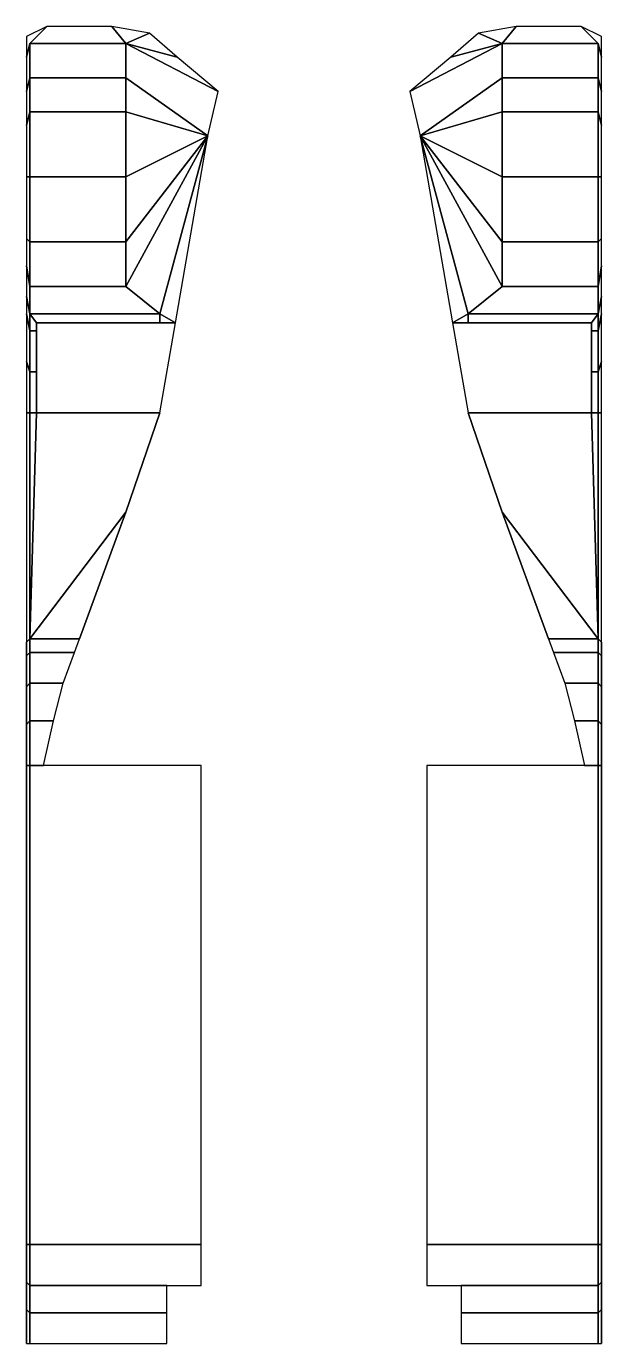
# Model space of a CAD drawing. Extents: x -0.84 to 0.84, y -2.05 to 1.8.
import ezdxf

# ---------------------------------------------------------------- set-up
doc = ezdxf.new("R2010")
doc.units = 0
doc.layers.add('FENDERS', color=6, linetype='CONTINUOUS')

msp = doc.modelspace()

# ---------------------------------------------------------------- linework, layer by layer
at = {"layer": 'FENDERS'}
for points in [[(-0.84, 1.77, 0.82), (-0.84, 1.71, 0.83), (-0.83, 1.75, 0.87), (-0.78, 1.8, 0.82)], [(-0.78, 1.8, 0.82), (-0.83, 1.75, 0.87), (-0.55, 1.75, 0.87), (-0.59, 1.8, 0.82)], [(-0.59, 1.8, 0.82), (-0.55, 1.75, 0.87), (-0.55, 1.75, 0.87), (-0.48, 1.78, 0.79)], [(-0.48, 1.78, 0.79), (-0.55, 1.75, 0.87), (-0.55, 1.75, 0.87), (-0.4, 1.71, 0.75)], [(0.4, 1.71, 0.75), (0.55, 1.75, 0.87), (0.55, 1.75, 0.87), (0.48, 1.78, 0.79)], [(0.48, 1.78, 0.79), (0.55, 1.75, 0.87), (0.55, 1.75, 0.87), (0.59, 1.8, 0.82)], [(0.59, 1.8, 0.82), (0.55, 1.75, 0.87), (0.83, 1.75, 0.87), (0.78, 1.8, 0.82)], [(0.84, 1.71, 0.83), (0.84, 1.77, 0.82), (0.78, 1.8, 0.82), (0.83, 1.75, 0.87)], [(-0.84, 1.71, 0.83), (-0.84, 1.61, 0.89), (-0.83, 1.65, 0.94), (-0.83, 1.75, 0.87)], [(-0.83, 1.75, 0.87), (-0.83, 1.65, 0.94), (-0.55, 1.65, 0.94), (-0.55, 1.75, 0.87)], [(-0.4, 1.71, 0.75), (-0.55, 1.75, 0.87), (-0.55, 1.75, 0.87), (-0.28, 1.61, 0.58)], [(-0.55, 1.75, 0.87), (-0.55, 1.65, 0.94), (-0.31, 1.48, 0.58), (-0.28, 1.61, 0.58)], [(0.28, 1.61, 0.58), (0.55, 1.75, 0.87), (0.55, 1.75, 0.87), (0.4, 1.71, 0.75)], [(0.28, 1.61, 0.58), (0.31, 1.48, 0.58), (0.55, 1.65, 0.94), (0.55, 1.75, 0.87)], [(0.55, 1.75, 0.87), (0.55, 1.65, 0.94), (0.83, 1.65, 0.94), (0.83, 1.75, 0.87)], [(0.84, 1.61, 0.89), (0.84, 1.71, 0.83), (0.83, 1.75, 0.87), (0.83, 1.65, 0.94)], [(-0.84, 1.61, 0.89), (-0.84, 1.51, 0.92), (-0.83, 1.55, 0.97), (-0.83, 1.65, 0.94)], [(-0.83, 1.65, 0.94), (-0.83, 1.55, 0.97), (-0.55, 1.55, 0.97), (-0.55, 1.65, 0.94)], [(-0.55, 1.65, 0.94), (-0.55, 1.55, 0.97), (-0.31, 1.48, 0.58)], [(0.31, 1.48, 0.58), (0.31, 1.48, 0.58), (0.55, 1.55, 0.97), (0.55, 1.65, 0.94)], [(0.55, 1.65, 0.94), (0.55, 1.55, 0.97), (0.83, 1.55, 0.97), (0.83, 1.65, 0.94)], [(0.84, 1.51, 0.92), (0.84, 1.61, 0.89), (0.83, 1.65, 0.94), (0.83, 1.55, 0.97)], [(-0.84, 1.51, 0.92), (-0.84, 1.36, 0.92), (-0.83, 1.36, 0.97), (-0.83, 1.55, 0.97)], [(-0.83, 1.55, 0.97), (-0.83, 1.36, 0.97), (-0.55, 1.36, 0.97), (-0.55, 1.55, 0.97)], [(-0.55, 1.55, 0.97), (-0.55, 1.36, 0.97), (-0.31, 1.48, 0.58)], [(0.31, 1.48, 0.58), (0.31, 1.48, 0.58), (0.55, 1.36, 0.97), (0.55, 1.55, 0.97)], [(0.55, 1.55, 0.97), (0.55, 1.36, 0.97), (0.83, 1.36, 0.97), (0.83, 1.55, 0.97)], [(0.84, 1.36, 0.92), (0.84, 1.51, 0.92), (0.83, 1.55, 0.97), (0.83, 1.36, 0.97)], [(-0.55, 1.36, 0.97), (-0.55, 1.17, 0.91), (-0.31, 1.48, 0.58)], [(-0.55, 1.17, 0.91), (-0.55, 1.04, 0.78), (-0.31, 1.48, 0.58)], [(-0.55, 1.04, 0.78), (-0.45, 0.96, 0.65), (-0.31, 1.48, 0.58)], [(-0.45, 0.96, 0.65), (-0.4045, 0.9331, 0.58), (-0.31, 1.48, 0.58)], [(0.31, 1.48, 0.58), (0.31, 1.48, 0.58), (0.55, 1.17, 0.91), (0.55, 1.36, 0.97)], [(0.31, 1.48, 0.58), (0.31, 1.48, 0.58), (0.55, 1.04, 0.78), (0.55, 1.17, 0.91)], [(0.31, 1.48, 0.58), (0.31, 1.48, 0.58), (0.45, 0.96, 0.65), (0.55, 1.04, 0.78)], [(0.31, 1.48, 0.58), (0.31, 1.48, 0.58), (0.4045, 0.9331, 0.58), (0.45, 0.96, 0.65)], [(-0.84, 1.36, 0.92), (-0.84, 1.18, 0.85), (-0.83, 1.17, 0.91), (-0.83, 1.36, 0.97)], [(-0.83, 1.36, 0.97), (-0.83, 1.17, 0.91), (-0.55, 1.17, 0.91), (-0.55, 1.36, 0.97)], [(0.55, 1.36, 0.97), (0.55, 1.17, 0.91), (0.83, 1.17, 0.91), (0.83, 1.36, 0.97)], [(0.84, 1.18, 0.85), (0.84, 1.36, 0.92), (0.83, 1.36, 0.97), (0.83, 1.17, 0.91)], [(-0.84, 1.18, 0.85), (-0.84, 1.1, 0.77), (-0.83, 1.04, 0.78), (-0.83, 1.17, 0.91)], [(-0.83, 1.17, 0.91), (-0.83, 1.04, 0.78), (-0.55, 1.04, 0.78), (-0.55, 1.17, 0.91)], [(0.55, 1.17, 0.91), (0.55, 1.04, 0.78), (0.83, 1.04, 0.78), (0.83, 1.17, 0.91)], [(0.84, 1.1, 0.77), (0.84, 1.18, 0.85), (0.83, 1.17, 0.91), (0.83, 1.04, 0.78)], [(-0.84, 1.1, 0.77), (-0.84, 1.01, 0.64), (-0.83, 0.96, 0.65), (-0.83, 1.04, 0.78)], [(0.84, 1.01, 0.64), (0.84, 1.1, 0.77), (0.83, 1.04, 0.78), (0.83, 0.96, 0.65)], [(-0.83, 1.04, 0.78), (-0.83, 0.96, 0.65), (-0.45, 0.96, 0.65), (-0.55, 1.04, 0.78)], [(0.55, 1.04, 0.78), (0.45, 0.96, 0.65), (0.83, 0.96, 0.65), (0.83, 1.04, 0.78)], [(-0.84, 1.01, 0.64), (-0.84, 0.96, 0.51), (-0.83, 0.91, 0.52), (-0.83, 0.96, 0.65)], [(0.84, 0.96, 0.51), (0.84, 1.01, 0.64), (0.83, 0.96, 0.65), (0.83, 0.91, 0.52)], [(-0.84, 0.96, 0.51), (-0.84, 0.82, 0.38), (-0.83, 0.79, 0.43), (-0.83, 0.91, 0.52)], [(-0.83, 0.96, 0.65), (-0.81, 0.9331, 0.58), (-0.45, 0.9331, 0.58), (-0.45, 0.96, 0.65)], [(-0.83, 0.96, 0.65), (-0.83, 0.91, 0.52), (-0.81, 0.91, 0.52), (-0.81, 0.9331, 0.58)], [(-0.81, 0.9331, 0.58), (-0.81, 0.67, 0.58), (-0.45, 0.67, 0.58), (-0.4045, 0.9331, 0.58)], [(-0.81, 0.91, 0.52), (-0.81, 0.79, 0.43), (-0.81, 0.67, 0.58), (-0.81, 0.9331, 0.58)], [(-0.45, 0.96, 0.65), (-0.45, 0.9331, 0.58), (-0.4045, 0.9331, 0.58)], [(0.4045, 0.9331, 0.58), (0.4045, 0.9331, 0.58), (0.45, 0.9331, 0.58), (0.45, 0.96, 0.65)], [(0.4045, 0.9331, 0.58), (0.45, 0.67, 0.58), (0.81, 0.67, 0.58), (0.81, 0.9331, 0.58)], [(0.45, 0.96, 0.65), (0.45, 0.9331, 0.58), (0.81, 0.9331, 0.58), (0.83, 0.96, 0.65)], [(0.83, 0.91, 0.52), (0.83, 0.96, 0.65), (0.81, 0.9331, 0.58), (0.81, 0.91, 0.52)], [(0.81, 0.9331, 0.58), (0.81, 0.67, 0.58), (0.81, 0.79, 0.43), (0.81, 0.91, 0.52)], [(0.84, 0.82, 0.38), (0.84, 0.96, 0.51), (0.83, 0.91, 0.52), (0.83, 0.79, 0.43)], [(-0.83, 0.91, 0.52), (-0.83, 0.79, 0.43), (-0.81, 0.79, 0.43), (-0.81, 0.91, 0.52)], [(0.81, 0.91, 0.52), (0.81, 0.79, 0.43), (0.83, 0.79, 0.43), (0.83, 0.91, 0.52)], [(-0.84, 0.82, 0.38), (-0.84, 0.67, 0.38), (-0.83, 0.67, 0.41), (-0.83, 0.79, 0.43)], [(0.84, 0.67, 0.38), (0.84, 0.82, 0.38), (0.83, 0.79, 0.43), (0.83, 0.67, 0.41)], [(-0.83, 0.79, 0.43), (-0.83, 0.67, 0.41), (-0.81, 0.67, 0.41), (-0.81, 0.79, 0.43)], [(-0.81, 0.79, 0.43), (-0.81, 0.67, 0.41), (-0.81, 0.67, 0.58)], [(0.81, 0.79, 0.43), (0.81, 0.67, 0.41), (0.83, 0.67, 0.41), (0.83, 0.79, 0.43)], [(0.81, 0.67, 0.58), (0.81, 0.67, 0.58), (0.81, 0.67, 0.41), (0.81, 0.79, 0.43)], [(-0.84, 0.67, 0.38), (-0.84, 0, 0.38), (-0.83, 0.01, 0.41), (-0.83, 0.67, 0.41)], [(-0.81, 0.67, 0.41), (-0.83, 0.01, 0.41), (-0.55, 0.38, 0.41), (-0.45, 0.67, 0.41)], [(-0.83, 0.67, 0.41), (-0.83, 0.01, 0.41), (-0.83, 0.01, 0.41), (-0.81, 0.67, 0.41)], [(-0.81, 0.67, 0.58), (-0.81, 0.67, 0.41), (-0.45, 0.67, 0.41), (-0.45, 0.67, 0.58)], [(-0.45, 0.67, 0.41), (-0.55, 0.38, 0.41), (-0.55, 0.38, 0.58), (-0.45, 0.67, 0.58)], [(0.45, 0.67, 0.41), (0.55, 0.38, 0.41), (0.83, 0.01, 0.41), (0.81, 0.67, 0.41)], [(0.55, 0.38, 0.58), (0.55, 0.38, 0.41), (0.45, 0.67, 0.41), (0.45, 0.67, 0.58)], [(0.45, 0.67, 0.58), (0.45, 0.67, 0.41), (0.81, 0.67, 0.41), (0.81, 0.67, 0.58)], [(0.81, 0.67, 0.41), (0.83, 0.01, 0.41), (0.83, 0.01, 0.41), (0.83, 0.67, 0.41)], [(0.84, 0, 0.38), (0.84, 0.67, 0.38), (0.83, 0.67, 0.41), (0.83, 0.01, 0.41)], [(-0.83, 0.01, 0.41), (-0.83, 0.01, 0.41), (-0.6852, 0.01, 0.41), (-0.55, 0.38, 0.41)], [(-0.55, 0.38, 0.41), (-0.6852, 0.01, 0.41), (-0.6852, 0.01, 0.58), (-0.55, 0.38, 0.58)], [(0.55, 0.38, 0.41), (0.6852, 0.01, 0.41), (0.83, 0.01, 0.41), (0.55, 0.38, 0.41)], [(0.6852, 0.01, 0.58), (0.6852, 0.01, 0.41), (0.55, 0.38, 0.41), (0.55, 0.38, 0.58)], [(-0.84, 0, 0.49), (-0.84, -0.04, 0.6), (-0.83, -0.03, 0.61), (-0.83, 0.01, 0.5)], [(-0.84, 0, 0.38), (-0.84, 0, 0.49), (-0.83, 0.01, 0.5), (-0.83, 0.01, 0.41)], [(-0.84, -0.04, 0.48), (-0.84, -0.07, 0.58), (-0.84, -0.04, 0.6), (-0.84, 0, 0.49)], [(-0.84, -0.04, 0.37), (-0.84, -0.04, 0.48), (-0.84, 0, 0.49), (-0.84, 0, 0.38)], [(-0.6998, -0.03, 0.61), (-0.6852, 0.01, 0.5), (-0.83, 0.01, 0.5), (-0.83, -0.03, 0.61)], [(-0.6852, 0.01, 0.5), (-0.6852, 0.01, 0.41), (-0.83, 0.01, 0.41), (-0.83, 0.01, 0.5)], [(0.83, -0.03, 0.61), (0.83, 0.01, 0.5), (0.6852, 0.01, 0.5), (0.6998, -0.03, 0.61)], [(0.83, 0.01, 0.5), (0.83, 0.01, 0.41), (0.6852, 0.01, 0.41), (0.6852, 0.01, 0.5)], [(0.84, -0.04, 0.6), (0.84, 0, 0.49), (0.83, 0.01, 0.5), (0.83, -0.03, 0.61)], [(0.84, 0, 0.49), (0.84, 0, 0.38), (0.83, 0.01, 0.41), (0.83, 0.01, 0.5)], [(0.84, -0.07, 0.58), (0.84, -0.04, 0.48), (0.84, 0, 0.49), (0.84, -0.04, 0.6)], [(0.84, -0.04, 0.48), (0.84, -0.04, 0.37), (0.84, 0, 0.38), (0.84, 0, 0.49)], [(-0.84, -0.04, 0.6), (-0.84, -0.13, 0.71), (-0.83, -0.12, 0.72), (-0.83, -0.03, 0.61)], [(-0.7327, -0.12, 0.72), (-0.6998, -0.03, 0.61), (-0.83, -0.03, 0.61), (-0.83, -0.12, 0.72)], [(0.83, -0.12, 0.72), (0.83, -0.03, 0.61), (0.6998, -0.03, 0.61), (0.7327, -0.12, 0.72)], [(0.84, -0.13, 0.71), (0.84, -0.04, 0.6), (0.83, -0.03, 0.61), (0.83, -0.12, 0.72)], [(-0.84, -0.07, 0.58), (-0.84, -0.15, 0.69), (-0.84, -0.13, 0.71), (-0.84, -0.04, 0.6)], [(0.84, -0.15, 0.69), (0.84, -0.07, 0.58), (0.84, -0.04, 0.6), (0.84, -0.13, 0.71)], [(-0.84, -0.13, 0.71), (-0.84, -0.24, 0.78), (-0.83, -0.23, 0.79), (-0.83, -0.12, 0.72)], [(-0.84, -0.15, 0.69), (-0.84, -0.26, 0.75), (-0.84, -0.24, 0.78), (-0.84, -0.13, 0.71)], [(-0.7605, -0.23, 0.79), (-0.7327, -0.12, 0.72), (-0.83, -0.12, 0.72), (-0.83, -0.23, 0.79)], [(0.83, -0.23, 0.79), (0.83, -0.12, 0.72), (0.7327, -0.12, 0.72), (0.7605, -0.23, 0.79)], [(0.84, -0.24, 0.78), (0.84, -0.13, 0.71), (0.83, -0.12, 0.72), (0.83, -0.23, 0.79)], [(0.84, -0.26, 0.75), (0.84, -0.15, 0.69), (0.84, -0.13, 0.71), (0.84, -0.24, 0.78)], [(-0.84, -0.24, 0.78), (-0.84, -0.36, 0.79), (-0.83, -0.36, 0.8), (-0.83, -0.23, 0.79)], [(-0.79, -0.36, 0.8), (-0.7605, -0.23, 0.79), (-0.83, -0.23, 0.79), (-0.83, -0.36, 0.8)], [(0.83, -0.36, 0.8), (0.83, -0.23, 0.79), (0.7605, -0.23, 0.79), (0.79, -0.36, 0.8)], [(0.84, -0.36, 0.79), (0.84, -0.24, 0.78), (0.83, -0.23, 0.79), (0.83, -0.36, 0.8)], [(-0.84, -0.26, 0.75), (-0.84, -0.36, 0.75), (-0.84, -0.36, 0.79), (-0.84, -0.24, 0.78)], [(0.84, -0.36, 0.75), (0.84, -0.26, 0.75), (0.84, -0.24, 0.78), (0.84, -0.36, 0.79)], [(-0.84, -0.36, 0.79), (-0.84, -1.76, 0.79), (-0.83, -1.76, 0.8), (-0.83, -0.36, 0.8)], [(-0.84, -0.36, 0.75), (-0.84, -1.76, 0.75), (-0.84, -1.76, 0.79), (-0.84, -0.36, 0.79)], [(-0.83, -0.36, 0.8), (-0.83, -1.76, 0.8), (-0.33, -1.76, 0.8), (-0.33, -0.36, 0.8)], [(0.33, -0.36, 0.8), (0.33, -1.76, 0.8), (0.83, -1.76, 0.8), (0.83, -0.36, 0.8)], [(0.84, -1.76, 0.79), (0.84, -0.36, 0.79), (0.83, -0.36, 0.8), (0.83, -1.76, 0.8)], [(0.84, -1.76, 0.75), (0.84, -0.36, 0.75), (0.84, -0.36, 0.79), (0.84, -1.76, 0.79)], [(-0.84, -1.76, 0.75), (-0.84, -1.85, 0.71), (-0.84, -1.87, 0.73), (-0.84, -1.76, 0.79)], [(-0.84, -1.76, 0.79), (-0.84, -1.87, 0.73), (-0.83, -1.88, 0.74), (-0.83, -1.76, 0.8)], [(-0.83, -1.76, 0.8), (-0.83, -1.88, 0.74), (-0.33, -1.88, 0.74), (-0.33, -1.76, 0.8)], [(0.33, -1.76, 0.8), (0.33, -1.88, 0.74), (0.83, -1.88, 0.74), (0.83, -1.76, 0.8)], [(0.84, -1.87, 0.73), (0.84, -1.76, 0.79), (0.83, -1.76, 0.8), (0.83, -1.88, 0.74)], [(0.84, -1.85, 0.71), (0.84, -1.76, 0.75), (0.84, -1.76, 0.79), (0.84, -1.87, 0.73)], [(-0.84, -1.85, 0.71), (-0.84, -1.92, 0.63), (-0.84, -1.95, 0.65), (-0.84, -1.87, 0.73)], [(-0.84, -1.87, 0.73), (-0.84, -1.95, 0.65), (-0.83, -1.96, 0.66), (-0.83, -1.88, 0.74)], [(-0.83, -1.88, 0.74), (-0.83, -1.96, 0.66), (-0.43, -1.96, 0.66), (-0.43, -1.88, 0.74)], [(0.43, -1.88, 0.74), (0.43, -1.96, 0.66), (0.83, -1.96, 0.66), (0.83, -1.88, 0.74)], [(0.84, -1.95, 0.65), (0.84, -1.87, 0.73), (0.83, -1.88, 0.74), (0.83, -1.96, 0.66)], [(0.84, -1.92, 0.63), (0.84, -1.85, 0.71), (0.84, -1.87, 0.73), (0.84, -1.95, 0.65)], [(-0.84, -1.92, 0.63), (-0.84, -2.04, 0.3), (-0.84, -2.05, 0.3), (-0.84, -1.95, 0.65)], [(0.84, -2.04, 0.3), (0.84, -1.92, 0.63), (0.84, -1.95, 0.65), (0.84, -2.05, 0.3)], [(-0.84, -1.95, 0.65), (-0.84, -2.05, 0.3), (-0.83, -2.05, 0.3), (-0.83, -1.96, 0.66)], [(-0.83, -1.96, 0.66), (-0.83, -2.05, 0.3), (-0.43, -2.05, 0.3), (-0.43, -1.96, 0.66)], [(0.43, -1.96, 0.66), (0.43, -2.05, 0.3), (0.83, -2.05, 0.3), (0.83, -1.96, 0.66)], [(0.84, -2.05, 0.3), (0.84, -1.95, 0.65), (0.83, -1.96, 0.66), (0.83, -2.05, 0.3)]]:
    msp.add_3dface(points, dxfattribs=at)

doc.saveas('drawing.dxf')
